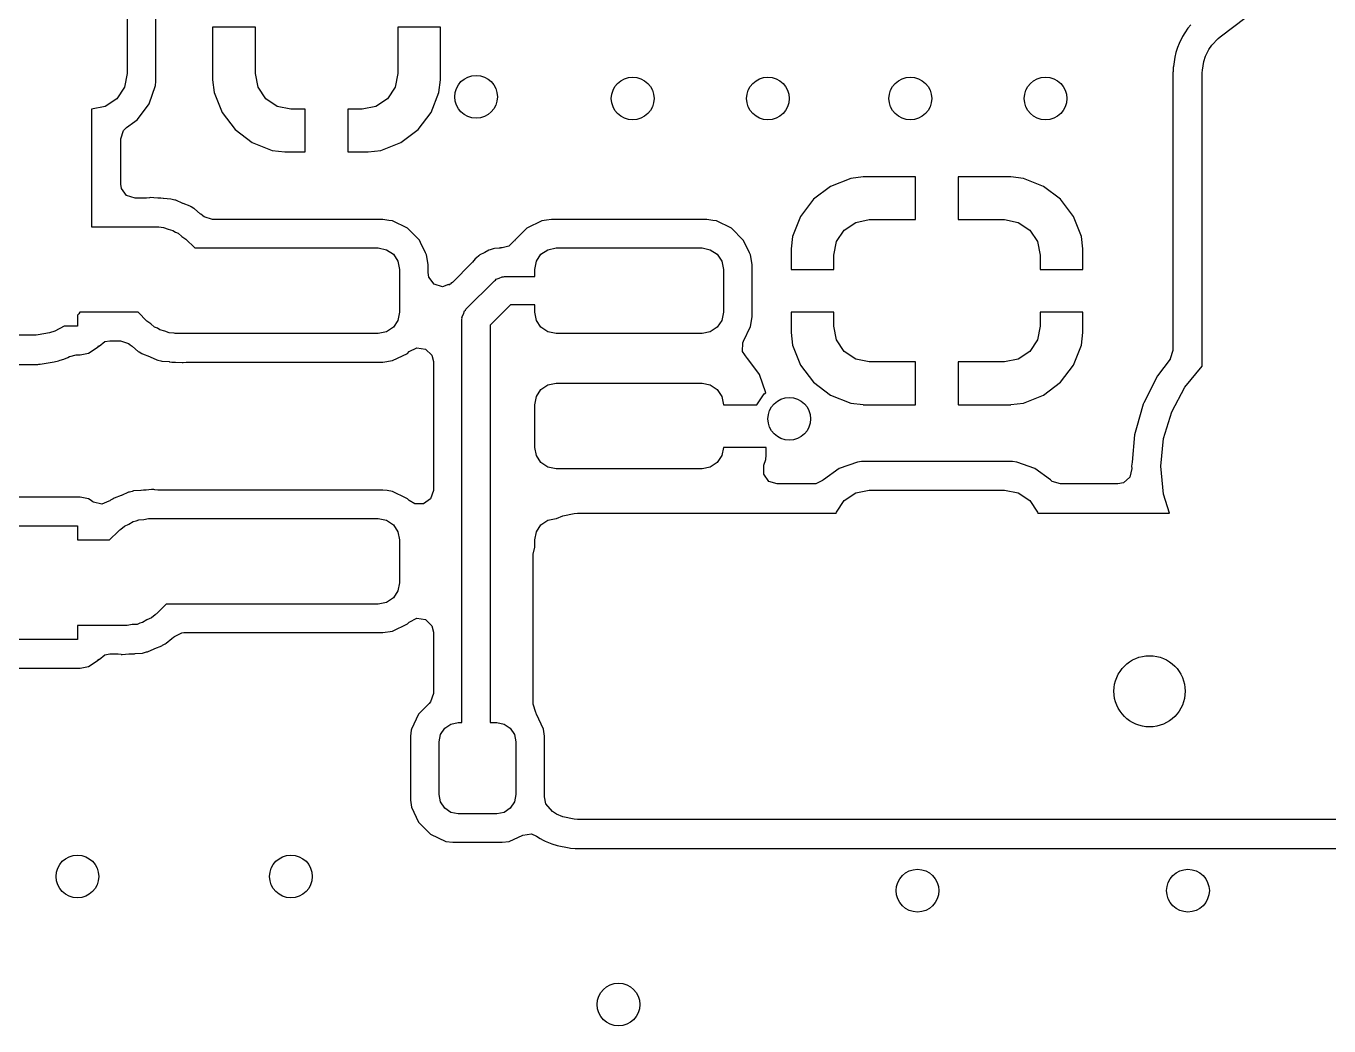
# Model space of a CAD drawing. Extents: x 100.3 to 197.2, y -144.7 to -85.3.
# Drawn here: x 117.84 to 126.99, y -124.55 to -117.53 of the extents above; entities that cross this region are included whole.
import ezdxf

# ---------------------------------------------------------------- set-up
doc = ezdxf.new("R2010")
doc.units = 0
doc.layers.add('BLACK', color=7, linetype='CONTINUOUS')

msp = doc.modelspace()

# ---------------------------------------------------------------- linework, layer by layer
at = {"layer": 'BLACK', "linetype": 'CONTINUOUS'}
for p, q in [((118.55, -116.912), (118.55, -117.862)), ((118.75, -117.538), (118.75, -117.237)), ((126.226, -117.604), (126.626, -117.3)), ((118.75, -117.917), (118.75, -117.538)), ((119.45, -117.537), (119.15, -117.537)), ((119.15, -117.537), (119.15, -117.538)), ((119.15, -117.538), (119.15, -117.906)), ((119.45, -117.862), (119.45, -117.537)), ((120.75, -117.537), (120.45, -117.537)), ((120.45, -117.537), (120.45, -117.862)), ((120.75, -117.906), (120.75, -117.537)), ((125.978, -117.575), (125.962, -117.602)), ((126, -117.544), (125.978, -117.575)), ((125.978, -117.575), (125.978, -117.575)), ((126.02, -117.52), (126, -117.544)), ((125.938, -117.651), (125.927, -117.679)), ((125.962, -117.602), (125.938, -117.65)), ((125.938, -117.65), (125.938, -117.65)), ((125.938, -117.65), (125.938, -117.65)), ((125.938, -117.65), (125.938, -117.651)), ((125.962, -117.602), (125.962, -117.602)), ((126.146, -117.693), (126.168, -117.662)), ((126.168, -117.662), (126.212, -117.617)), ((126.212, -117.617), (126.226, -117.604)), ((125.908, -117.746), (125.898, -117.812)), ((125.915, -117.715), (125.908, -117.746)), ((125.908, -117.746), (125.908, -117.746)), ((125.927, -117.679), (125.915, -117.715)), ((125.915, -117.715), (125.915, -117.715)), ((126.111, -117.777), (126.123, -117.741)), ((126.123, -117.741), (126.146, -117.693)), ((125.895, -117.847), (125.894, -117.854)), ((125.894, -117.854), (125.894, -119.807)), ((125.896, -117.836), (125.895, -117.844)), ((125.895, -117.844), (125.895, -117.847)), ((125.897, -117.82), (125.896, -117.836)), ((125.898, -117.812), (125.897, -117.82)), ((125.897, -117.82), (125.897, -117.82)), ((125.898, -117.812), (125.898, -117.812)), ((126.1, -117.858), (126.101, -117.839)), ((126.1, -119.916), (126.1, -117.858)), ((126.101, -117.839), (126.111, -117.777)), ((118.55, -117.862), (118.531, -117.958)), ((118.703, -118.075), (118.748, -117.947)), ((118.748, -117.947), (118.75, -117.917)), ((118.75, -117.917), (118.75, -117.917)), ((119.15, -117.906), (119.15, -117.906)), ((119.15, -117.906), (119.161, -117.994)), ((119.469, -117.958), (119.45, -117.862)), ((120.45, -117.862), (120.431, -117.958)), ((120.739, -117.994), (120.75, -117.906)), ((120.75, -117.906), (120.75, -117.906)), ((118.477, -118.039), (118.396, -118.093)), ((118.531, -117.958), (118.477, -118.039)), ((119.161, -117.994), (119.216, -118.135)), ((119.523, -118.039), (119.469, -117.958)), ((119.604, -118.093), (119.523, -118.039)), ((120.377, -118.039), (120.296, -118.093)), ((120.431, -117.958), (120.377, -118.039)), ((120.684, -118.135), (120.739, -117.994)), ((118.396, -118.093), (118.3, -118.112)), ((118.3, -118.112), (118.3, -118.938)), ((118.622, -118.185), (118.703, -118.075)), ((119.7, -118.112), (119.604, -118.093)), ((119.8, -118.112), (119.7, -118.112)), ((119.8, -118.412), (119.8, -118.112)), ((120.2, -118.112), (120.1, -118.112)), ((120.1, -118.112), (120.1, -118.412)), ((120.296, -118.093), (120.2, -118.112)), ((118.546, -118.241), (118.604, -118.198)), ((118.604, -118.198), (118.622, -118.185)), ((119.216, -118.135), (119.307, -118.255)), ((120.593, -118.255), (120.684, -118.135)), ((118.505, -118.321), (118.524, -118.263)), ((118.524, -118.263), (118.546, -118.241)), ((119.307, -118.255), (119.428, -118.346)), ((120.472, -118.346), (120.593, -118.255)), ((118.505, -118.638), (118.505, -118.321)), ((119.428, -118.346), (119.569, -118.402)), ((119.569, -118.402), (119.657, -118.412)), ((120.243, -118.412), (120.331, -118.402)), ((120.331, -118.402), (120.472, -118.346)), ((119.657, -118.412), (119.657, -118.412)), ((119.657, -118.412), (119.8, -118.412)), ((119.8, -118.412), (119.8, -118.412)), ((120.1, -118.412), (120.243, -118.412)), ((120.1, -118.412), (120.1, -118.412)), ((120.243, -118.412), (120.243, -118.412)), ((123.719, -118.587), (123.631, -118.598)), ((124.087, -118.587), (123.719, -118.587)), ((124.087, -118.588), (124.087, -118.587)), ((124.087, -118.887), (124.087, -118.588)), ((124.388, -118.587), (124.387, -118.588)), ((124.387, -118.588), (124.387, -118.887)), ((124.756, -118.587), (124.388, -118.587)), ((124.844, -118.598), (124.756, -118.587)), ((118.51, -118.669), (118.505, -118.638)), ((118.546, -118.718), (118.51, -118.669)), ((123.49, -118.654), (123.37, -118.745)), ((123.631, -118.598), (123.49, -118.654)), ((124.985, -118.654), (124.844, -118.598)), ((125.105, -118.745), (124.985, -118.654)), ((118.605, -118.737), (118.546, -118.718)), ((118.686, -118.737), (118.605, -118.737)), ((118.707, -118.735), (118.686, -118.737)), ((118.714, -118.733), (118.707, -118.735)), ((118.736, -118.735), (118.714, -118.733)), ((118.714, -118.733), (118.714, -118.733)), ((118.714, -118.733), (118.714, -118.733)), ((118.766, -118.737), (118.736, -118.735)), ((118.77, -118.737), (118.766, -118.737)), ((118.786, -118.737), (118.77, -118.737)), ((118.802, -118.739), (118.786, -118.737)), ((118.786, -118.737), (118.786, -118.737)), ((118.805, -118.74), (118.802, -118.739)), ((118.857, -118.743), (118.805, -118.74)), ((118.865, -118.746), (118.857, -118.743)), ((118.857, -118.743), (118.857, -118.743)), ((118.885, -118.751), (118.865, -118.746)), ((118.892, -118.752), (118.885, -118.751)), ((118.94, -118.774), (118.892, -118.752)), ((118.892, -118.752), (118.892, -118.752)), ((123.37, -118.745), (123.279, -118.865)), ((125.196, -118.865), (125.105, -118.745)), ((118.943, -118.775), (118.94, -118.774)), ((118.992, -118.794), (118.943, -118.775)), ((118.995, -118.796), (118.992, -118.794)), ((118.992, -118.794), (118.992, -118.794)), ((118.992, -118.794), (118.992, -118.794)), ((118.998, -118.798), (118.995, -118.796)), ((119.017, -118.809), (118.998, -118.798)), ((119.023, -118.812), (119.017, -118.809)), ((119.063, -118.846), (119.023, -118.812)), ((119.066, -118.849), (119.063, -118.846)), ((119.079, -118.858), (119.066, -118.849)), ((119.081, -118.861), (119.079, -118.858)), ((119.079, -118.858), (119.079, -118.858)), ((119.079, -118.858), (119.079, -118.858)), ((119.09, -118.868), (119.081, -118.861)), ((119.081, -118.861), (119.081, -118.861)), ((118.3, -118.938), (118.75, -118.938)), ((118.75, -118.938), (118.76, -118.938)), ((118.76, -118.938), (118.764, -118.938)), ((118.764, -118.938), (118.771, -118.939)), ((118.771, -118.939), (118.805, -118.943)), ((118.805, -118.943), (118.837, -118.955)), ((118.837, -118.955), (118.871, -118.963)), ((119.148, -118.887), (119.09, -118.868)), ((120.346, -118.887), (119.148, -118.887)), ((120.387, -118.893), (120.346, -118.887)), ((120.346, -118.887), (120.346, -118.887)), ((120.414, -118.897), (120.387, -118.893)), ((120.519, -118.948), (120.414, -118.897)), ((120.602, -119.031), (120.519, -118.948)), ((120.519, -118.948), (120.519, -118.948)), ((121.356, -118.948), (121.273, -119.031)), ((121.461, -118.897), (121.356, -118.948)), ((121.495, -118.892), (121.461, -118.897)), ((121.529, -118.887), (121.495, -118.892)), ((122.621, -118.887), (121.529, -118.887)), ((122.662, -118.893), (122.621, -118.887)), ((122.689, -118.897), (122.662, -118.893)), ((122.794, -118.948), (122.689, -118.897)), ((122.877, -119.031), (122.794, -118.948)), ((122.794, -118.948), (122.794, -118.948)), ((123.279, -118.865), (123.223, -119.006)), ((123.586, -118.961), (123.667, -118.907)), ((123.667, -118.907), (123.762, -118.887)), ((123.762, -118.887), (124.087, -118.887)), ((124.387, -118.887), (124.712, -118.887)), ((124.712, -118.887), (124.808, -118.907)), ((124.808, -118.907), (124.889, -118.961)), ((125.252, -119.006), (125.196, -118.865)), ((118.871, -118.963), (118.888, -118.975)), ((118.888, -118.975), (118.908, -118.982)), ((118.908, -118.982), (118.934, -119.006)), ((118.934, -119.006), (118.962, -119.025)), ((118.962, -119.025), (119.024, -119.087)), ((120.61, -119.048), (120.602, -119.031)), ((120.646, -119.122), (120.61, -119.048)), ((121.268, -119.037), (121.231, -119.075)), ((121.269, -119.038), (121.268, -119.037)), ((121.273, -119.032), (121.269, -119.038)), ((121.273, -119.031), (121.273, -119.031)), ((121.273, -119.031), (121.273, -119.032)), ((122.885, -119.048), (122.877, -119.031)), ((122.921, -119.122), (122.885, -119.048)), ((123.223, -119.006), (123.212, -119.094)), ((123.512, -119.137), (123.532, -119.042)), ((123.532, -119.042), (123.586, -118.961)), ((124.889, -118.961), (124.943, -119.042)), ((124.943, -119.042), (124.962, -119.137)), ((125.262, -119.094), (125.252, -119.006)), ((119.024, -119.087), (119.8, -119.087)), ((119.8, -119.087), (120.312, -119.087)), ((120.312, -119.087), (120.37, -119.099)), ((120.37, -119.099), (120.419, -119.131)), ((120.419, -119.131), (120.451, -119.18)), ((120.653, -119.136), (120.646, -119.122)), ((120.663, -119.204), (120.653, -119.136)), ((121.027, -119.135), (121.02, -119.142)), ((121.056, -119.122), (121.027, -119.135)), ((121.027, -119.135), (121.027, -119.135)), ((121.062, -119.119), (121.056, -119.122)), ((121.09, -119.102), (121.062, -119.119)), ((121.099, -119.101), (121.09, -119.102)), ((121.09, -119.102), (121.09, -119.102)), ((121.121, -119.094), (121.099, -119.101)), ((121.13, -119.09), (121.121, -119.094)), ((121.162, -119.088), (121.13, -119.09)), ((121.13, -119.09), (121.13, -119.09)), ((121.169, -119.088), (121.162, -119.088)), ((121.172, -119.087), (121.169, -119.088)), ((121.184, -119.087), (121.172, -119.087)), ((121.231, -119.075), (121.184, -119.087)), ((121.424, -119.18), (121.456, -119.131)), ((121.456, -119.131), (121.505, -119.099)), ((121.505, -119.099), (121.562, -119.087)), ((121.562, -119.087), (122.587, -119.087)), ((122.587, -119.087), (122.645, -119.099)), ((122.645, -119.099), (122.694, -119.131)), ((122.694, -119.131), (122.726, -119.18)), ((122.928, -119.136), (122.921, -119.122)), ((122.938, -119.204), (122.928, -119.136)), ((123.212, -119.094), (123.212, -119.237)), ((123.512, -119.237), (123.512, -119.137)), ((124.962, -119.137), (124.962, -119.237)), ((125.262, -119.237), (125.262, -119.094)), ((125.262, -119.094), (125.262, -119.094)), ((120.451, -119.18), (120.462, -119.237)), ((120.663, -119.26), (120.663, -119.204)), ((120.97, -119.192), (120.834, -119.329)), ((120.975, -119.187), (120.97, -119.192)), ((120.994, -119.162), (120.975, -119.187)), ((121.002, -119.156), (120.994, -119.162)), ((121.02, -119.142), (121.002, -119.156)), ((121.412, -119.237), (121.424, -119.18)), ((122.726, -119.18), (122.737, -119.237)), ((122.938, -119.237), (122.938, -119.204)), ((120.462, -119.237), (120.462, -119.537)), ((120.668, -119.292), (120.663, -119.26)), ((120.705, -119.341), (120.668, -119.292)), ((120.929, -119.517), (121.129, -119.317)), ((121.129, -119.317), (121.136, -119.313)), ((121.136, -119.313), (121.141, -119.307)), ((121.141, -119.307), (121.163, -119.299)), ((121.163, -119.299), (121.184, -119.289)), ((121.184, -119.289), (121.192, -119.29)), ((121.192, -119.29), (121.2, -119.287)), ((121.2, -119.287), (121.412, -119.287)), ((121.412, -119.287), (121.412, -119.237)), ((122.737, -119.237), (122.737, -119.537)), ((122.938, -119.537), (122.938, -119.237)), ((123.212, -119.237), (123.213, -119.237)), ((123.213, -119.237), (123.512, -119.237)), ((124.962, -119.237), (125.262, -119.237)), ((125.262, -119.237), (125.262, -119.237)), ((120.764, -119.359), (120.705, -119.341)), ((120.806, -119.344), (120.764, -119.359)), ((120.808, -119.347), (120.806, -119.344)), ((120.818, -119.341), (120.808, -119.347)), ((120.808, -119.347), (120.808, -119.347)), ((120.822, -119.339), (120.818, -119.341)), ((120.834, -119.329), (120.822, -119.337)), ((120.822, -119.337), (120.823, -119.338)), ((120.823, -119.338), (120.822, -119.339)), ((121.241, -119.487), (121.1, -119.629)), ((121.412, -119.487), (121.241, -119.487)), ((121.412, -119.537), (121.412, -119.487)), ((118.21, -119.549), (118.2, -119.559)), ((118.2, -119.559), (118.2, -119.637)), ((118.218, -119.537), (118.21, -119.549)), ((118.626, -119.537), (118.218, -119.537)), ((118.688, -119.6), (118.626, -119.537)), ((120.451, -119.595), (120.419, -119.644)), ((120.462, -119.537), (120.451, -119.595)), ((120.9, -119.587), (120.902, -119.58)), ((120.9, -122.42), (120.9, -119.587)), ((120.901, -119.572), (120.912, -119.551)), ((120.902, -119.58), (120.901, -119.572)), ((120.912, -119.551), (120.919, -119.529)), ((120.919, -119.529), (120.926, -119.524)), ((120.926, -119.524), (120.929, -119.517)), ((121.424, -119.595), (121.412, -119.537)), ((121.456, -119.644), (121.424, -119.595)), ((122.726, -119.595), (122.694, -119.644)), ((122.737, -119.537), (122.726, -119.595)), ((122.928, -119.639), (122.938, -119.571)), ((122.938, -119.571), (122.938, -119.537)), ((123.512, -119.537), (123.212, -119.537)), ((123.212, -119.537), (123.212, -119.681)), ((123.512, -119.637), (123.512, -119.537)), ((125.262, -119.537), (124.962, -119.537)), ((124.962, -119.537), (124.962, -119.637)), ((125.262, -119.538), (125.262, -119.537)), ((125.262, -119.681), (125.262, -119.538)), ((118.004, -119.683), (117.924, -119.696)), ((118.041, -119.672), (118.004, -119.683)), ((118.108, -119.637), (118.041, -119.672)), ((118.2, -119.637), (118.108, -119.637)), ((118.716, -119.619), (118.688, -119.6)), ((118.742, -119.643), (118.716, -119.619)), ((118.762, -119.65), (118.742, -119.643)), ((118.779, -119.662), (118.762, -119.65)), ((118.813, -119.67), (118.779, -119.662)), ((118.845, -119.682), (118.813, -119.67)), ((118.879, -119.686), (118.845, -119.682)), ((118.886, -119.687), (118.879, -119.686)), ((118.89, -119.687), (118.886, -119.687)), ((118.9, -119.688), (118.89, -119.687)), ((119.287, -119.688), (118.9, -119.688)), ((120.312, -119.688), (119.287, -119.688)), ((120.37, -119.676), (120.312, -119.688)), ((120.419, -119.644), (120.37, -119.676)), ((121.1, -119.629), (121.1, -122.42)), ((121.505, -119.676), (121.456, -119.644)), ((121.562, -119.688), (121.505, -119.676)), ((122.587, -119.688), (121.562, -119.688)), ((122.645, -119.676), (122.587, -119.688)), ((122.694, -119.644), (122.645, -119.676)), ((122.878, -119.742), (122.928, -119.639)), ((123.212, -119.681), (123.223, -119.769)), ((123.532, -119.733), (123.512, -119.637)), ((124.962, -119.637), (124.943, -119.733)), ((125.252, -119.769), (125.262, -119.681)), ((125.262, -119.681), (125.262, -119.681)), ((117.89, -119.7), (115.81, -119.7)), ((117.91, -119.698), (117.89, -119.7)), ((117.924, -119.696), (117.91, -119.698)), ((118.345, -119.782), (118.351, -119.775)), ((118.351, -119.775), (118.352, -119.776)), ((118.352, -119.776), (118.393, -119.744)), ((118.393, -119.744), (118.427, -119.738)), ((118.427, -119.738), (118.502, -119.738)), ((118.502, -119.738), (118.56, -119.757)), ((118.56, -119.757), (118.569, -119.764)), ((118.569, -119.764), (118.569, -119.764)), ((118.569, -119.764), (118.571, -119.767)), ((118.571, -119.767), (118.571, -119.767)), ((118.571, -119.767), (118.571, -119.767)), ((118.571, -119.767), (118.584, -119.776)), ((118.584, -119.776), (118.584, -119.776)), ((118.584, -119.776), (118.587, -119.779)), ((118.587, -119.779), (118.627, -119.813)), ((122.872, -119.815), (122.873, -119.754)), ((122.873, -119.754), (122.878, -119.742)), ((123.223, -119.769), (123.279, -119.91)), ((123.586, -119.814), (123.532, -119.733)), ((124.943, -119.733), (124.889, -119.814)), ((125.196, -119.91), (125.252, -119.769)), ((118.079, -119.875), (118.105, -119.867)), ((118.105, -119.867), (118.134, -119.855)), ((118.134, -119.855), (118.144, -119.85)), ((118.144, -119.85), (118.146, -119.849)), ((118.146, -119.849), (118.191, -119.838)), ((118.191, -119.838), (118.22, -119.838)), ((118.22, -119.838), (118.278, -119.826)), ((118.22, -119.838), (118.22, -119.838)), ((118.278, -119.826), (118.345, -119.782)), ((118.345, -119.782), (118.345, -119.782)), ((118.345, -119.782), (118.345, -119.782)), ((118.627, -119.813), (118.627, -119.813)), ((118.627, -119.813), (118.627, -119.813)), ((118.627, -119.813), (118.633, -119.816)), ((118.633, -119.816), (118.652, -119.827)), ((118.652, -119.827), (118.658, -119.831)), ((118.658, -119.831), (118.707, -119.85)), ((118.707, -119.85), (118.71, -119.851)), ((118.71, -119.851), (118.758, -119.873)), ((120.414, -119.878), (120.519, -119.827)), ((120.519, -119.827), (120.53, -119.815)), ((120.53, -119.815), (120.585, -119.787)), ((120.585, -119.787), (120.645, -119.797)), ((120.645, -119.797), (120.689, -119.84)), ((120.689, -119.84), (120.7, -119.885)), ((122.905, -119.86), (122.872, -119.815)), ((122.907, -119.864), (122.904, -119.86)), ((122.904, -119.86), (122.905, -119.86)), ((122.908, -119.865), (122.907, -119.864)), ((122.909, -119.866), (122.908, -119.865)), ((122.99, -119.975), (122.909, -119.866)), ((122.909, -119.866), (122.909, -119.866)), ((123.667, -119.868), (123.586, -119.814)), ((123.762, -119.887), (123.667, -119.868)), ((124.808, -119.868), (124.712, -119.887)), ((124.889, -119.814), (124.808, -119.868)), ((125.875, -119.867), (125.785, -119.985)), ((125.876, -119.865), (125.875, -119.867)), ((125.894, -119.807), (125.876, -119.865)), ((115.806, -119.905), (117.894, -119.905)), ((117.894, -119.905), (117.894, -119.905)), ((117.894, -119.905), (117.902, -119.905)), ((117.902, -119.905), (117.923, -119.904)), ((117.902, -119.905), (117.902, -119.905)), ((117.902, -119.905), (117.902, -119.905)), ((117.923, -119.904), (117.93, -119.903)), ((117.93, -119.903), (117.938, -119.902)), ((117.938, -119.902), (118.036, -119.886)), ((118.036, -119.886), (118.068, -119.879)), ((118.068, -119.879), (118.079, -119.875)), ((118.068, -119.879), (118.068, -119.879)), ((118.068, -119.879), (118.068, -119.879)), ((118.758, -119.873), (118.765, -119.874)), ((118.765, -119.874), (118.785, -119.879)), ((118.785, -119.879), (118.793, -119.882)), ((118.793, -119.882), (118.793, -119.882)), ((118.793, -119.882), (118.845, -119.885)), ((118.845, -119.885), (118.848, -119.886)), ((118.848, -119.886), (118.864, -119.888)), ((118.864, -119.888), (118.88, -119.888)), ((118.88, -119.888), (118.884, -119.888)), ((118.884, -119.888), (118.889, -119.888)), ((118.889, -119.888), (118.936, -119.892)), ((118.936, -119.892), (118.942, -119.89)), ((118.942, -119.89), (118.943, -119.89)), ((118.943, -119.89), (118.964, -119.888)), ((118.964, -119.888), (120.346, -119.888)), ((120.346, -119.888), (120.414, -119.878)), ((120.346, -119.888), (120.346, -119.888)), ((120.7, -119.885), (120.7, -120.79)), ((123.279, -119.91), (123.37, -120.03)), ((124.087, -119.887), (123.762, -119.887)), ((124.087, -120.187), (124.087, -119.887)), ((124.712, -119.887), (124.387, -119.887)), ((124.387, -119.887), (124.387, -120.187)), ((125.105, -120.03), (125.196, -119.91)), ((125.979, -120.064), (126.1, -119.916)), ((121.456, -120.081), (121.505, -120.049)), ((121.505, -120.049), (121.562, -120.037)), ((121.562, -120.037), (122.587, -120.037)), ((122.587, -120.037), (122.645, -120.049)), ((122.645, -120.049), (122.694, -120.081)), ((123.035, -120.103), (122.99, -119.975)), ((123.37, -120.03), (123.49, -120.121)), ((124.985, -120.121), (125.105, -120.03)), ((125.785, -119.985), (125.69, -120.175)), ((125.785, -119.985), (125.785, -119.985)), ((121.412, -120.188), (121.424, -120.13)), ((121.424, -120.13), (121.456, -120.081)), ((122.694, -120.081), (122.726, -120.13)), ((122.726, -120.13), (122.737, -120.188)), ((122.972, -120.188), (123.023, -120.111)), ((123.023, -120.111), (123.035, -120.103)), ((123.035, -120.103), (123.035, -120.103)), ((123.035, -120.103), (123.035, -120.103)), ((123.49, -120.121), (123.631, -120.177)), ((124.844, -120.177), (124.985, -120.121)), ((125.886, -120.237), (125.979, -120.064)), ((121.412, -120.487), (121.412, -120.188)), ((122.737, -120.188), (122.972, -120.188)), ((123.631, -120.177), (123.719, -120.187)), ((123.719, -120.187), (123.719, -120.188)), ((123.719, -120.188), (124.087, -120.188)), ((124.087, -120.188), (124.087, -120.187)), ((124.387, -120.187), (124.388, -120.188)), ((124.388, -120.188), (124.756, -120.188)), ((124.756, -120.187), (124.844, -120.177)), ((124.756, -120.188), (124.756, -120.187)), ((125.686, -120.184), (125.638, -120.351)), ((125.69, -120.175), (125.686, -120.184)), ((125.829, -120.425), (125.886, -120.237)), ((125.625, -120.398), (125.607, -120.592)), ((125.638, -120.351), (125.625, -120.398)), ((121.424, -120.545), (121.412, -120.487)), ((122.737, -120.487), (122.726, -120.545)), ((123.037, -120.487), (122.737, -120.487)), ((123.037, -120.488), (123.037, -120.487)), ((123.037, -120.542), (123.037, -120.488)), ((125.81, -120.62), (125.829, -120.425)), ((121.456, -120.594), (121.424, -120.545)), ((121.505, -120.626), (121.456, -120.594)), ((122.694, -120.594), (122.645, -120.626)), ((122.726, -120.545), (122.694, -120.594)), ((123.02, -120.613), (123.035, -120.572)), ((123.035, -120.572), (123.037, -120.542)), ((123.037, -120.542), (123.037, -120.542)), ((123.678, -120.59), (123.55, -120.635)), ((123.708, -120.587), (123.678, -120.59)), ((123.678, -120.59), (123.678, -120.59)), ((124.767, -120.587), (123.708, -120.587)), ((123.708, -120.587), (123.708, -120.587)), ((124.797, -120.59), (124.767, -120.587)), ((124.767, -120.587), (124.767, -120.587)), ((124.925, -120.635), (124.797, -120.59)), ((124.797, -120.59), (124.797, -120.59)), ((125.607, -120.592), (125.604, -120.62)), ((121.562, -120.637), (121.505, -120.626)), ((122.587, -120.637), (121.562, -120.637)), ((122.645, -120.626), (122.587, -120.637)), ((123.02, -120.615), (123.02, -120.613)), ((123.02, -120.676), (123.02, -120.615)), ((123.056, -120.726), (123.02, -120.676)), ((123.55, -120.635), (123.44, -120.715)), ((125.035, -120.715), (124.925, -120.635)), ((125.606, -120.636), (125.592, -120.696)), ((125.604, -120.62), (125.606, -120.636)), ((125.829, -120.815), (125.81, -120.62)), ((118.72, -120.784), (118.684, -120.787)), ((118.736, -120.783), (118.72, -120.784)), ((118.743, -120.785), (118.736, -120.783)), ((118.736, -120.783), (118.736, -120.783)), ((118.764, -120.787), (118.743, -120.785)), ((123.114, -120.744), (123.056, -120.726)), ((123.37, -120.744), (123.114, -120.744)), ((123.386, -120.743), (123.37, -120.744)), ((123.434, -120.719), (123.386, -120.743)), ((123.44, -120.716), (123.434, -120.72)), ((123.434, -120.72), (123.434, -120.719)), ((123.44, -120.715), (123.44, -120.716)), ((123.44, -120.716), (123.44, -120.716)), ((125.035, -120.716), (125.035, -120.715)), ((125.035, -120.715), (125.035, -120.715)), ((125.035, -120.715), (125.035, -120.715)), ((125.035, -120.715), (125.035, -120.715)), ((125.047, -120.726), (125.035, -120.716)), ((125.105, -120.744), (125.047, -120.726)), ((125.507, -120.744), (125.105, -120.744)), ((125.546, -120.736), (125.507, -120.744)), ((125.592, -120.696), (125.546, -120.736)), ((118.22, -120.837), (115.48, -120.837)), ((118.278, -120.849), (118.22, -120.837)), ((118.22, -120.837), (118.22, -120.837)), ((118.289, -120.856), (118.278, -120.849)), ((118.278, -120.849), (118.278, -120.849)), ((118.278, -120.849), (118.278, -120.849)), ((118.308, -120.869), (118.289, -120.856)), ((118.312, -120.871), (118.308, -120.869)), ((118.371, -120.885), (118.312, -120.871)), ((118.42, -120.864), (118.371, -120.885)), ((118.421, -120.866), (118.42, -120.864)), ((118.427, -120.862), (118.421, -120.866)), ((118.433, -120.859), (118.427, -120.862)), ((118.452, -120.848), (118.433, -120.859)), ((118.458, -120.844), (118.452, -120.848)), ((118.507, -120.825), (118.458, -120.844)), ((118.458, -120.844), (118.458, -120.844)), ((118.51, -120.824), (118.507, -120.825)), ((118.558, -120.802), (118.51, -120.824)), ((118.565, -120.801), (118.558, -120.802)), ((118.558, -120.802), (118.558, -120.802)), ((118.558, -120.802), (118.558, -120.802)), ((118.558, -120.802), (118.558, -120.802)), ((118.558, -120.802), (118.558, -120.802)), ((118.585, -120.796), (118.565, -120.801)), ((118.593, -120.793), (118.585, -120.796)), ((118.645, -120.79), (118.593, -120.793)), ((118.648, -120.789), (118.645, -120.79)), ((118.664, -120.787), (118.648, -120.789)), ((118.68, -120.787), (118.664, -120.787)), ((118.684, -120.787), (118.68, -120.787)), ((120.346, -120.787), (118.764, -120.787)), ((120.376, -120.791), (120.346, -120.787)), ((120.346, -120.787), (120.346, -120.787)), ((120.414, -120.797), (120.376, -120.791)), ((120.51, -120.844), (120.414, -120.797)), ((120.519, -120.848), (120.51, -120.844)), ((120.53, -120.86), (120.519, -120.848)), ((120.57, -120.884), (120.53, -120.86)), ((120.681, -120.848), (120.631, -120.884)), ((120.7, -120.79), (120.681, -120.848)), ((123.532, -120.942), (123.586, -120.861)), ((123.586, -120.861), (123.667, -120.807)), ((123.667, -120.807), (123.762, -120.787)), ((123.762, -120.787), (124.712, -120.787)), ((124.712, -120.787), (124.808, -120.807)), ((124.808, -120.807), (124.889, -120.861)), ((124.889, -120.861), (124.943, -120.942)), ((125.87, -120.95), (125.829, -120.815)), ((120.631, -120.884), (120.57, -120.884)), ((121.565, -120.987), (121.609, -120.968)), ((121.609, -120.968), (121.688, -120.952)), ((121.688, -120.952), (121.712, -120.95)), ((121.712, -120.95), (123.53, -120.95)), ((123.53, -120.95), (123.532, -120.942)), ((124.943, -120.942), (124.945, -120.95)), ((124.945, -120.95), (125.8, -120.95)), ((125.8, -120.95), (125.87, -120.95)), ((115.5, -121.037), (118.2, -121.037)), ((118.2, -121.037), (118.2, -121.137)), ((118.504, -121.062), (118.53, -121.04)), ((118.53, -121.04), (118.562, -121.026)), ((118.562, -121.026), (118.592, -121.008)), ((118.592, -121.008), (118.612, -121.004)), ((118.612, -121.004), (118.631, -120.995)), ((118.631, -120.995), (118.666, -120.994)), ((118.666, -120.994), (118.7, -120.987)), ((118.7, -120.987), (119.8, -120.987)), ((119.8, -120.987), (120.312, -120.987)), ((120.312, -120.987), (120.37, -120.999)), ((120.37, -120.999), (120.419, -121.031)), ((120.419, -121.031), (120.451, -121.08)), ((121.424, -121.08), (121.456, -121.031)), ((121.456, -121.031), (121.505, -120.999)), ((121.505, -120.999), (121.562, -120.987)), ((121.562, -120.987), (121.563, -120.987)), ((121.563, -120.987), (121.565, -120.987)), ((118.2, -121.137), (118.426, -121.137)), ((118.426, -121.137), (118.488, -121.075)), ((118.488, -121.075), (118.495, -121.069)), ((118.495, -121.069), (118.498, -121.066)), ((118.498, -121.066), (118.504, -121.062)), ((120.451, -121.08), (120.462, -121.137)), ((120.462, -121.137), (120.462, -121.438)), ((121.412, -121.137), (121.424, -121.08)), ((121.412, -121.187), (121.412, -121.137)), ((121.4, -121.262), (121.402, -121.238)), ((121.402, -121.238), (121.412, -121.187)), ((121.4, -122.286), (121.4, -121.262)), ((120.451, -121.495), (120.419, -121.544)), ((120.462, -121.438), (120.451, -121.495)), ((118.824, -121.587), (118.762, -121.65)), ((119.287, -121.587), (118.824, -121.587)), ((120.312, -121.587), (119.287, -121.587)), ((120.37, -121.576), (120.312, -121.587)), ((120.419, -121.544), (120.37, -121.576)), ((118.688, -121.699), (118.658, -121.717)), ((118.72, -121.685), (118.688, -121.699)), ((118.746, -121.663), (118.72, -121.685)), ((118.752, -121.659), (118.746, -121.663)), ((118.755, -121.656), (118.752, -121.659)), ((118.762, -121.65), (118.755, -121.656)), ((120.53, -121.715), (120.585, -121.687)), ((120.585, -121.687), (120.645, -121.697)), ((120.645, -121.697), (120.689, -121.74)), ((118.55, -121.737), (118.2, -121.737)), ((118.2, -121.737), (118.2, -121.837)), ((118.584, -121.731), (118.55, -121.737)), ((118.619, -121.73), (118.584, -121.731)), ((118.638, -121.721), (118.619, -121.73)), ((118.658, -121.717), (118.638, -121.721)), ((118.882, -121.815), (118.933, -121.789)), ((118.933, -121.789), (118.948, -121.788)), ((118.948, -121.788), (120.346, -121.788)), ((120.346, -121.788), (120.414, -121.778)), ((120.346, -121.788), (120.346, -121.788)), ((120.414, -121.778), (120.519, -121.727)), ((120.519, -121.727), (120.53, -121.715)), ((120.689, -121.74), (120.7, -121.785)), ((120.7, -121.785), (120.7, -122.215)), ((118.2, -121.837), (115.5, -121.837)), ((118.743, -121.9), (118.792, -121.881)), ((118.792, -121.881), (118.798, -121.877)), ((118.798, -121.877), (118.817, -121.866)), ((118.817, -121.866), (118.823, -121.863)), ((118.823, -121.863), (118.863, -121.829)), ((118.863, -121.829), (118.866, -121.826)), ((118.866, -121.826), (118.879, -121.817)), ((118.879, -121.817), (118.881, -121.814)), ((118.879, -121.817), (118.879, -121.817)), ((118.881, -121.814), (118.882, -121.815)), ((118.345, -121.982), (118.351, -121.975)), ((118.351, -121.975), (118.352, -121.976)), ((118.352, -121.976), (118.393, -121.944)), ((118.393, -121.944), (118.427, -121.938)), ((118.427, -121.938), (118.486, -121.938)), ((118.486, -121.938), (118.507, -121.94)), ((118.507, -121.94), (118.508, -121.941)), ((118.508, -121.941), (118.514, -121.942)), ((118.514, -121.942), (118.561, -121.938)), ((118.561, -121.938), (118.566, -121.938)), ((118.566, -121.938), (118.57, -121.938)), ((118.57, -121.938), (118.586, -121.938)), ((118.586, -121.938), (118.602, -121.936)), ((118.602, -121.936), (118.605, -121.935)), ((118.605, -121.935), (118.657, -121.932)), ((118.657, -121.932), (118.665, -121.929)), ((118.665, -121.929), (118.685, -121.924)), ((118.685, -121.924), (118.692, -121.923)), ((118.692, -121.923), (118.74, -121.901)), ((118.74, -121.901), (118.743, -121.9)), ((115.48, -122.038), (118.22, -122.038)), ((118.22, -122.038), (118.278, -122.026)), ((118.22, -122.038), (118.22, -122.038)), ((118.278, -122.026), (118.345, -121.982)), ((118.345, -121.982), (118.345, -121.982)), ((118.345, -121.982), (118.345, -121.982)), ((120.7, -122.215), (120.681, -122.273)), ((120.63, -122.326), (120.596, -122.36)), ((120.671, -122.285), (120.63, -122.326)), ((120.681, -122.273), (120.671, -122.285)), ((121.4, -122.291), (121.4, -122.286)), ((121.42, -122.35), (121.4, -122.291)), ((120.596, -122.36), (120.546, -122.467)), ((120.78, -122.46), (120.823, -122.43)), ((120.823, -122.43), (120.875, -122.42)), ((120.875, -122.42), (120.9, -122.42)), ((121.1, -122.42), (121.145, -122.42)), ((121.145, -122.42), (121.197, -122.43)), ((121.197, -122.43), (121.24, -122.46)), ((121.421, -122.353), (121.419, -122.35)), ((121.419, -122.35), (121.42, -122.35)), ((121.422, -122.357), (121.421, -122.353)), ((121.424, -122.36), (121.422, -122.357)), ((121.474, -122.467), (121.424, -122.36)), ((120.545, -122.474), (120.539, -122.516)), ((120.539, -122.516), (120.539, -122.964)), ((120.546, -122.467), (120.545, -122.474)), ((120.546, -122.467), (120.546, -122.467)), ((120.74, -122.555), (120.75, -122.503)), ((120.75, -122.503), (120.78, -122.46)), ((121.24, -122.46), (121.27, -122.503)), ((121.27, -122.503), (121.28, -122.555)), ((121.48, -122.516), (121.474, -122.467)), ((121.48, -122.941), (121.48, -122.516)), ((120.74, -122.925), (120.74, -122.555)), ((121.28, -122.555), (121.28, -122.925)), ((120.539, -122.964), (120.542, -122.981)), ((120.542, -122.981), (120.546, -123.013)), ((120.75, -122.977), (120.74, -122.925)), ((120.78, -123.02), (120.75, -122.977)), ((121.27, -122.977), (121.24, -123.02)), ((121.28, -122.925), (121.27, -122.977)), ((121.491, -122.99), (121.48, -122.941)), ((120.546, -123.013), (120.546, -123.013)), ((120.546, -123.013), (120.596, -123.12)), ((120.823, -123.05), (120.78, -123.02)), ((120.875, -123.06), (120.823, -123.05)), ((121.145, -123.06), (120.875, -123.06)), ((121.197, -123.05), (121.145, -123.06)), ((121.24, -123.02), (121.197, -123.05)), ((121.536, -123.044), (121.491, -122.99)), ((121.565, -123.063), (121.536, -123.044)), ((121.609, -123.082), (121.565, -123.063)), ((120.596, -123.12), (120.596, -123.12)), ((120.596, -123.12), (120.596, -123.12)), ((120.596, -123.12), (120.68, -123.204)), ((121.688, -123.098), (121.609, -123.082)), ((121.712, -123.1), (121.688, -123.098)), ((127.735, -123.1), (121.712, -123.1)), ((120.68, -123.204), (120.68, -123.204)), ((120.68, -123.204), (120.68, -123.204)), ((120.68, -123.204), (120.787, -123.254)), ((120.787, -123.254), (120.787, -123.254)), ((120.787, -123.254), (120.787, -123.254)), ((120.787, -123.254), (120.836, -123.26)), ((121.184, -123.26), (121.233, -123.254)), ((121.233, -123.254), (121.328, -123.21)), ((121.328, -123.21), (121.389, -123.202)), ((121.389, -123.202), (121.425, -123.217)), ((121.425, -123.217), (121.451, -123.234)), ((121.451, -123.234), (121.472, -123.246)), ((121.472, -123.246), (121.485, -123.253)), ((121.485, -123.253), (121.486, -123.253)), ((121.486, -123.253), (121.531, -123.272)), ((120.836, -123.26), (120.836, -123.26)), ((120.836, -123.26), (121.184, -123.26)), ((121.184, -123.26), (121.184, -123.26)), ((121.531, -123.272), (121.569, -123.284)), ((121.569, -123.284), (121.653, -123.3)), ((121.653, -123.3), (121.663, -123.302)), ((121.663, -123.302), (121.697, -123.305)), ((121.697, -123.305), (121.707, -123.305)), ((121.707, -123.305), (121.707, -123.305)), ((121.707, -123.305), (127.74, -123.305))]:
    msp.add_line(p, q, dxfattribs=at)
at = {"layer": 'BLACK'}
for centre, radius in [((121, -118.025), 0.15), ((122.1, -118.037), 0.15), ((123.05, -118.037), 0.15), ((124.05, -118.037), 0.15), ((125, -118.037), 0.15), ((123.2, -120.287), 0.15), ((125.73, -122.2), 0.25), ((118.2, -123.5), 0.15), ((119.7, -123.5), 0.15), ((124.1, -123.6), 0.15), ((126, -123.6), 0.15), ((122, -124.4), 0.15)]:
    msp.add_circle(centre, radius, dxfattribs=at)

doc.saveas('drawing.dxf')
